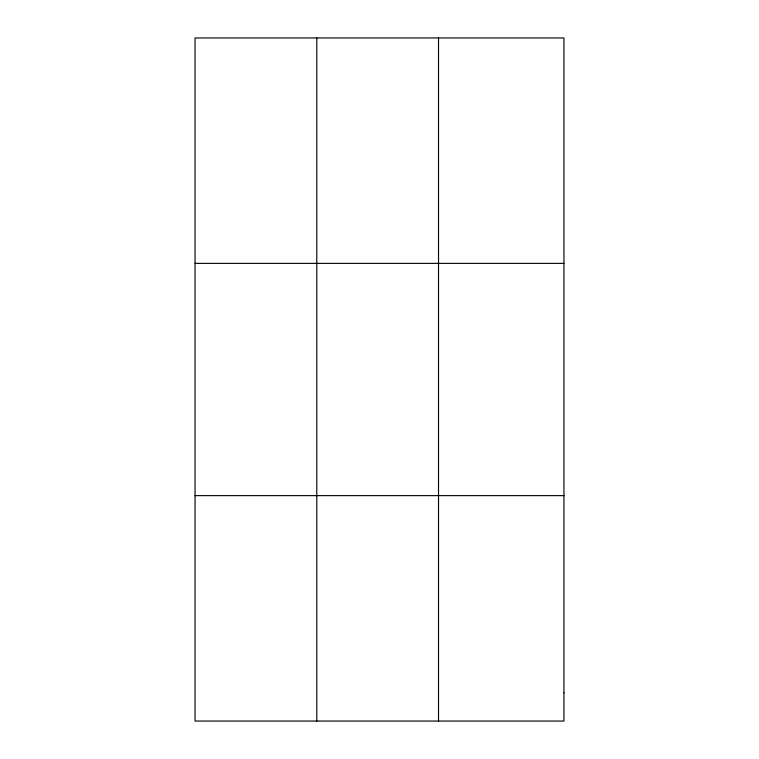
<?xml version="1.0" encoding="UTF-8"?>
<svg xmlns="http://www.w3.org/2000/svg" width="759" height="759" viewBox="0 0 759 759"><rect width="100%" height="100%" fill="white"/><g stroke="black" fill="none" stroke-linecap="round" stroke-linejoin="round"><path stroke-width="1.14" d="M316.788 37.95L316.788 721.05M438.522 37.95L438.522 721.05M195.054 263.373L563.946 263.373M195.054 495.627L563.946 495.627M563.946 692.872L563.946 721.05L195.054 721.05L195.054 37.95L563.946 37.95L563.946 692.872"/></g></svg>
